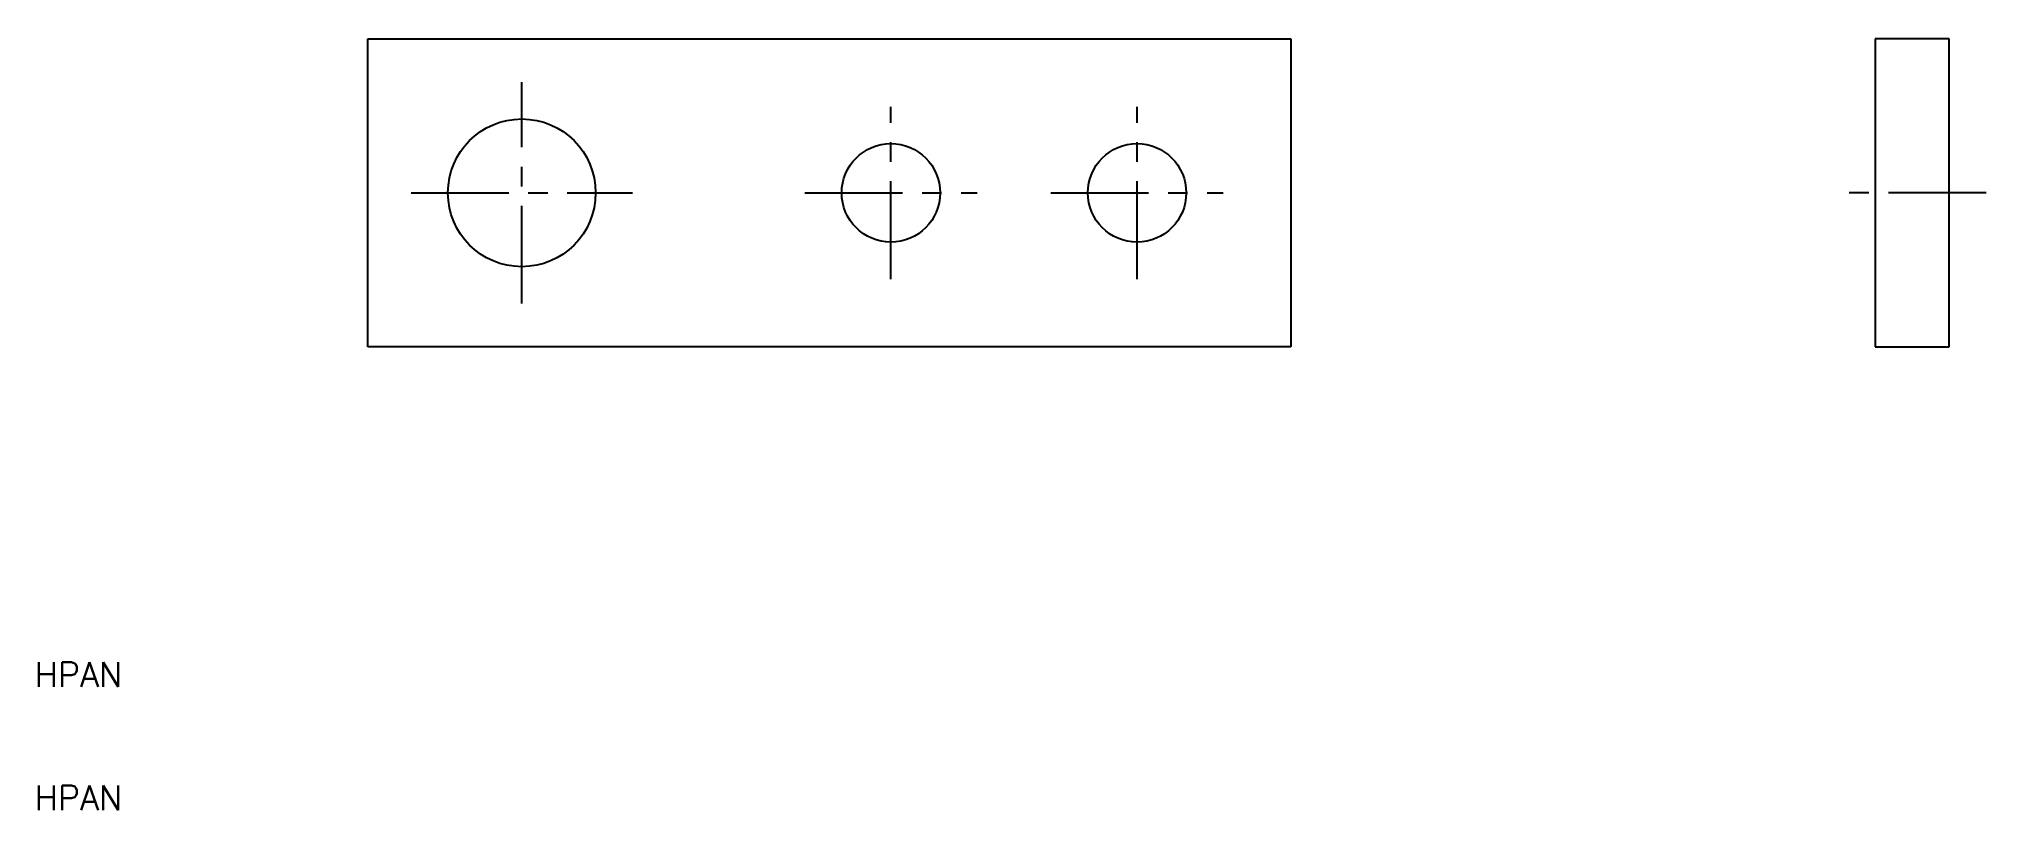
# Model space of a CAD drawing. Extents: x 10 to 169, y 10 to 73.
import ezdxf

# ---------------------------------------------------------------- set-up
doc = ezdxf.new("R2010")
doc.units = 0
doc.header["$LTSCALE"] = 0.25
doc.linetypes.add('CENTER', pattern=[50.8, 31.75, -6.35, 6.35, -6.35])
doc.layers.get('0').update_dxf_attribs({"linetype": 'CONTINUOUS'})
doc.layers.add('CENTER', color=1, linetype='CENTER')
doc.styles.get("Standard").update_dxf_attribs({"font": 'txt.shx'})

msp = doc.modelspace()

# ---------------------------------------------------------------- linework, layer by layer
for p, q in [((37.084379, 72.634462), (112.084379, 72.634462)), ((37.084379, 47.634462), (37.084379, 72.634462)), ((112.084379, 72.634462), (112.084379, 47.634462)), ((159.584379, 72.634462), (159.584379, 47.634462)), ((165.584379, 72.634462), (159.584379, 72.634462)), ((165.584379, 47.634462), (165.584379, 72.634462)), ((112.084379, 47.634462), (37.084379, 47.634462)), ((159.584379, 47.634462), (165.584379, 47.634462))]:
    msp.add_line(p, q)
for centre, radius in [((49.584379, 60.134462), 6), ((79.584379, 60.134462), 4), ((99.584379, 60.134462), 4)]:
    msp.add_circle(centre, radius)
at = {"layer": 'CENTER', "color": 1, "linetype": 'CENTER'}
for p, q in [((49.584379, 51.134462), (49.584379, 69.134462)), ((79.584379, 53.134462), (79.584379, 67.134462)), ((99.584379, 53.134462), (99.584379, 67.134462)), ((40.584379, 60.134462), (58.584379, 60.134462)), ((72.584379, 60.134462), (86.584379, 60.134462)), ((92.584379, 60.134462), (106.584379, 60.134462)), ((168.584379, 60.134462), (156.584379, 60.134462))]:
    msp.add_line(p, q, dxfattribs=at)

# ---------------------------------------------------------------- texts
for p in [(10, 20), (10, 10)]:
    msp.add_text('HPAN', height=2).set_placement(p)

doc.saveas('drawing.dxf')
